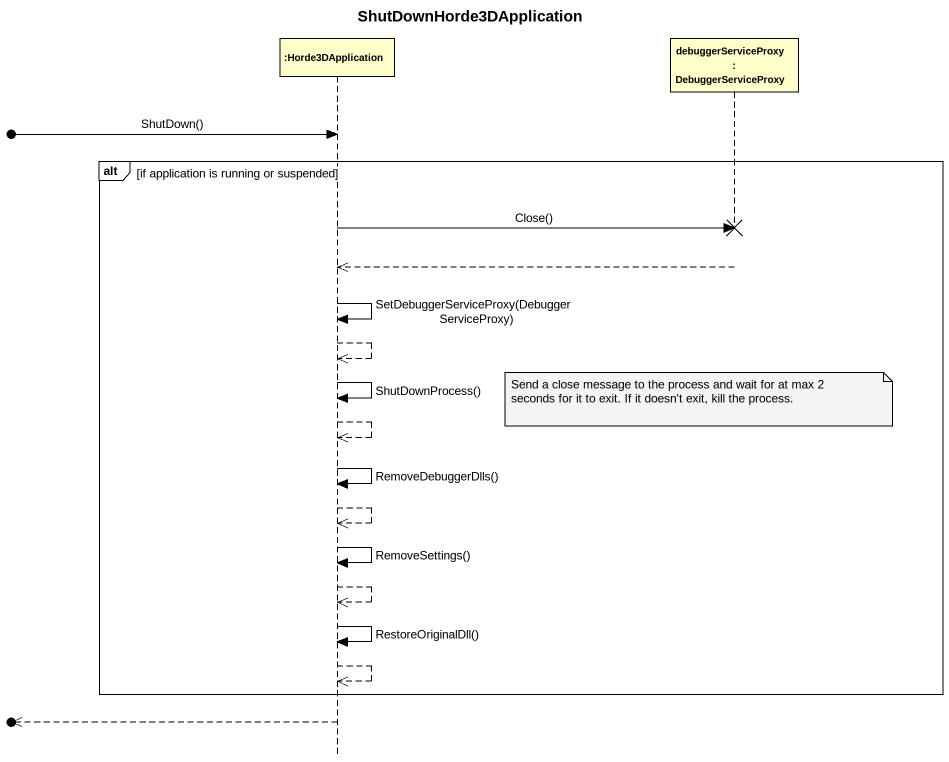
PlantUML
@startuml
title ShutDownHorde3DApplication
hide footbox
participant ":Horde3DApplication" as Horde3DApplication
participant "debuggerServiceProxy : DebuggerServiceProxy" as debuggerServiceProxy

[o-> Horde3DApplication : ShutDown()
alt if application is running or suspended
  Horde3DApplication -> debuggerServiceProxy !! : Close()
  debuggerServiceProxy -->> Horde3DApplication
  Horde3DApplication -> Horde3DApplication : SetDebuggerServiceProxy(DebuggerServiceProxy)
  Horde3DApplication -->> Horde3DApplication
  Horde3DApplication -> Horde3DApplication : ShutDownProcess()
  note over debuggerServiceProxy : Send a close message to the process and wait for at max 2 seconds for it to exit. If it doesn't exit, kill the process.
  Horde3DApplication -->> Horde3DApplication
  Horde3DApplication -> Horde3DApplication : RemoveDebuggerDlls()
  Horde3DApplication -->> Horde3DApplication
  Horde3DApplication -> Horde3DApplication : RemoveSettings()
  Horde3DApplication -->> Horde3DApplication
  Horde3DApplication -> Horde3DApplication : RestoreOriginalDll()
  Horde3DApplication -->> Horde3DApplication
end
[o<<-- Horde3DApplication
@enduml
